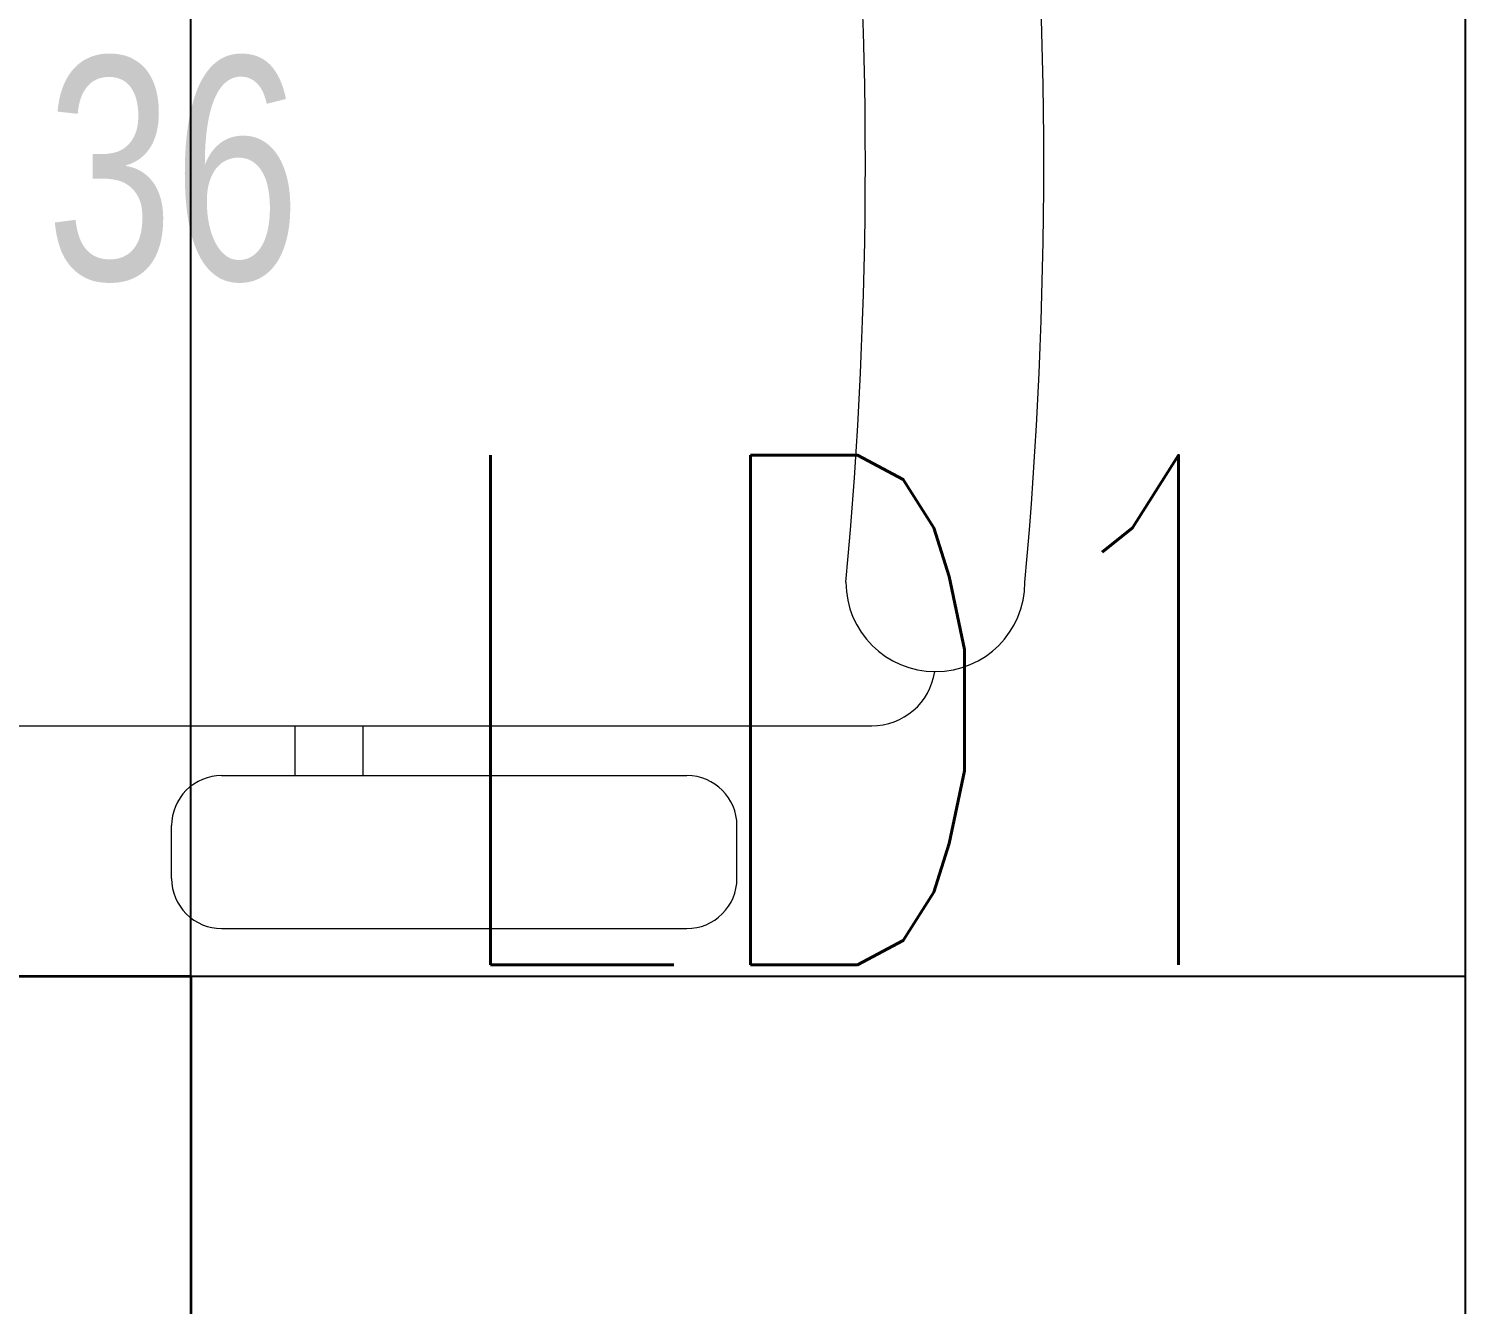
# Model space of a CAD drawing. Extents: x -12260 to 184725, y -29287 to 19916.
# Drawn here: x 37912 to 38476, y -5739 to -5238 of the extents above; entities that cross this region are included whole.
import ezdxf
from ezdxf.enums import TextEntityAlignment as Align

# ---------------------------------------------------------------- set-up
doc = ezdxf.new("R2010")
doc.units = 0
doc.header["$LTSCALE"] = 0.25
doc.linetypes.add('DASHDOT', pattern=[25.4, 12.7, -6.35, 0, -6.35])
for name, color, linetype, lineweight in [('01-First Floor-FUR$0$72_EGR_EQP_TAG', 142, 'Continuous', 5), ('01-First Floor-FUR$0$LOADING', 253, 'Continuous', 5), ('01-First Floor-FUR$0$Walls', 251, 'Continuous', 5), ('E-LITE-CIRC-NUMB', 6, 'Continuous', 25), ('E-LITE-CLNG', 150, 'Continuous', 35), ('E-LITE-CLNG-CNDT', 6, 'DASHDOT', 35), ('E-LITE-CTRL', 6, 'Continuous', 25), ('E-LITE-IDEN', 6, 'Continuous', 25)]:
    doc.layers.add(name, color=color, linetype=linetype, lineweight=lineweight)
doc.layers.add('01-First Floor-FUR$0$FALSE CEILING', color=251, linetype='Continuous')
doc.styles.add('01-First Floor-FUR$0$X3G_ENTITY_257CFD', font='swisscl.ttf', dxfattribs={"height": 200})
doc.styles.add('DC_SIMPLEX', font='SIMPLEX.shx', dxfattribs={"width": 0.7})

# ---------------------------------------------------------------- blocks, each defined once
blk = doc.blocks.new('*U24')
blk.add_lwpolyline([(-299.9999999999544, 299.9999999999543), (-299.9999999999544, -299.9999999999548), (299.9999999999546, -299.9999999999543), (299.9999999999546, 299.9999999999548)], close=True)
at = {"layer": 'E-LITE-CIRC-NUMB', "style": 'DC_SIMPLEX', "width": 0.7, "flags": 8}
blk.add_attdef('CIRCUIT', text='', height=200, rotation=2.200405617713841e-06, dxfattribs=at).set_placement((-473.8980727184752, 299.9999999999545), align=Align.RIGHT)
at = {"layer": 'E-LITE-CTRL', "style": 'DC_SIMPLEX', "width": 0.7, "flags": 8}
blk.add_attdef('CONTROL', (1118.898065037702, -934.9999999998631), '', height=200, rotation=359.9999977995944, dxfattribs=at)
at = {"layer": 'E-LITE-IDEN', "style": 'DC_SIMPLEX', "width": 0.7, "flags": 8}
blk.add_attdef('TYPE', (460.406393435682, 457.6469602646916), '', height=200, rotation=359.9999977995944, dxfattribs=at)
blk = doc.blocks.new('01-First Floor-FUR$0$GF21018-P')
at = {"color": 0}
for p, q in [((-0.2206958158158443, 0.4756307261486727), (-0.2206958158158443, 0.0674977280054634)), ((-0.2805980196294406, 0.3422072443699342), (-0.2598282612620899, 0.3422072443699342)), ((-0.3002131404457629, 0.322592123553612), (-0.3002131404457629, 0.1400010304266672)), ((-0.2402131404457641, 0.322592123553612), (-0.2402131404457641, 0.1400010304266708)), ((-0.2402131404457641, 0.2937232591883401), (-0.2206958158158443, 0.2937232591883365)), ((-0.2402131404457641, 0.2670847420663591), (-0.2206958158158443, 0.2670847420663591)), ((-0.2805980196294406, 0.1203859096103415), (-0.2598282612620899, 0.120385909610345))]:
    blk.add_line(p, q, dxfattribs=at)
for centre, radius, start, end in [((-0.2805980196294406, 0.322592123553612), 0.0196151208163253, 90, 180.0000000000001), ((-0.2598282612620899, 0.322592123553612), 0.0196151208163253, 359.9999999999999, 90), ((-0.2805980196294406, 0.1400010304266672), 0.0196151208163253, 180.0000000000001, 270.0000000000004), ((-0.2598282612620899, 0.1400010304266708), 0.0196151208163253, 270.0000000000006, 359.9999999999999), ((-0.1642902328567111, 0.0424977280054613), 0.0351139560901341, 90.00000000000004, 270), ((-4.0174444003e-06, 1.846735474002139), 1.776735474005004, 264.6945553321505, 275.3052680112835), ((-0.1956958158158457, 0.0674977280054634), 0.025, 179.9999999999999, 261.4720758531367), ((-3.2405935642e-06, 1.831363171438854), 1.831363171441721, 264.8532206013883, 275.1469821681523)]:
    blk.add_arc(centre, radius, start, end, dxfattribs=at)
blk = doc.blocks.new('01-First Floor-FUR')
at = {"layer": '01-First Floor-FUR$0$FALSE CEILING', "linetype": 'Continuous'}
for p, q in [((37975.99999988344, -6810.000000013695), (37975.99999988344, -2810.000000013667)), ((34975.99999988344, -5610.000000013695), (38475.99999988297, -5610.000000013695))]:
    blk.add_line(p, q, dxfattribs=at)
at = {"layer": '01-First Floor-FUR$0$FALSE CEILING'}
blk.add_lwpolyline([(34975.99999988344, -2810.000000013663), (38475.99999988297, -2810.000000013663), (38475.99999988297, -6810.000000013692), (34975.99999988344, -6810.000000013692)], close=True, dxfattribs=at)
at = {"layer": '01-First Floor-FUR$0$Walls'}
blk.add_line((38475.99999988341, -2810.000000013737), (38475.99999988294, -6810.000000013708), dxfattribs=at)
at = {"layer": '01-First Floor-FUR$0$LOADING', "extrusion": (7.774263848676233e-06, -2.240207019314477e-05, 0.9999999997188542), "xscale": 1000, "yscale": 1000, "zscale": 1000, "rotation": 89.99858924494788}
blk.add_blockref('01-First Floor-FUR$0$GF21018-P', (38310.61389380614, -5291.064880764183, 0.3043934182278502), dxfattribs=at)
at = {"layer": '01-First Floor-FUR$0$72_EGR_EQP_TAG', "insert": (37969.0504180979, -5249.200573720271, -0.09101077881747197), "char_height": 87.47307164393662, "attachment_point": 2, "style": '01-First Floor-FUR$0$X3G_ENTITY_257CFD'}
blk.add_mtext('36', dxfattribs=at)

msp = doc.modelspace()

# ---------------------------------------------------------------- block references
at = {"layer": 'E-LITE-CLNG'}
ref = msp.add_blockref('*U24', (37675.99131720029, -5910.008192638021), dxfattribs=dict(at, xscale=-1))
ref.add_attrib('TYPE', 'LD1', (38069.48299648306, -5605.514817748694), dxfattribs={"layer": 'E-LITE-IDEN', "height": 200, "rotation": 2.200405638831775e-06, "style": 'DC_SIMPLEX', "width": 0.7000000000000001, "flags": 8})
at = {"layer": 'E-LITE-CLNG-CNDT'}
msp.add_blockref('01-First Floor-FUR', (0, 0), dxfattribs=at)

doc.saveas('drawing.dxf')
